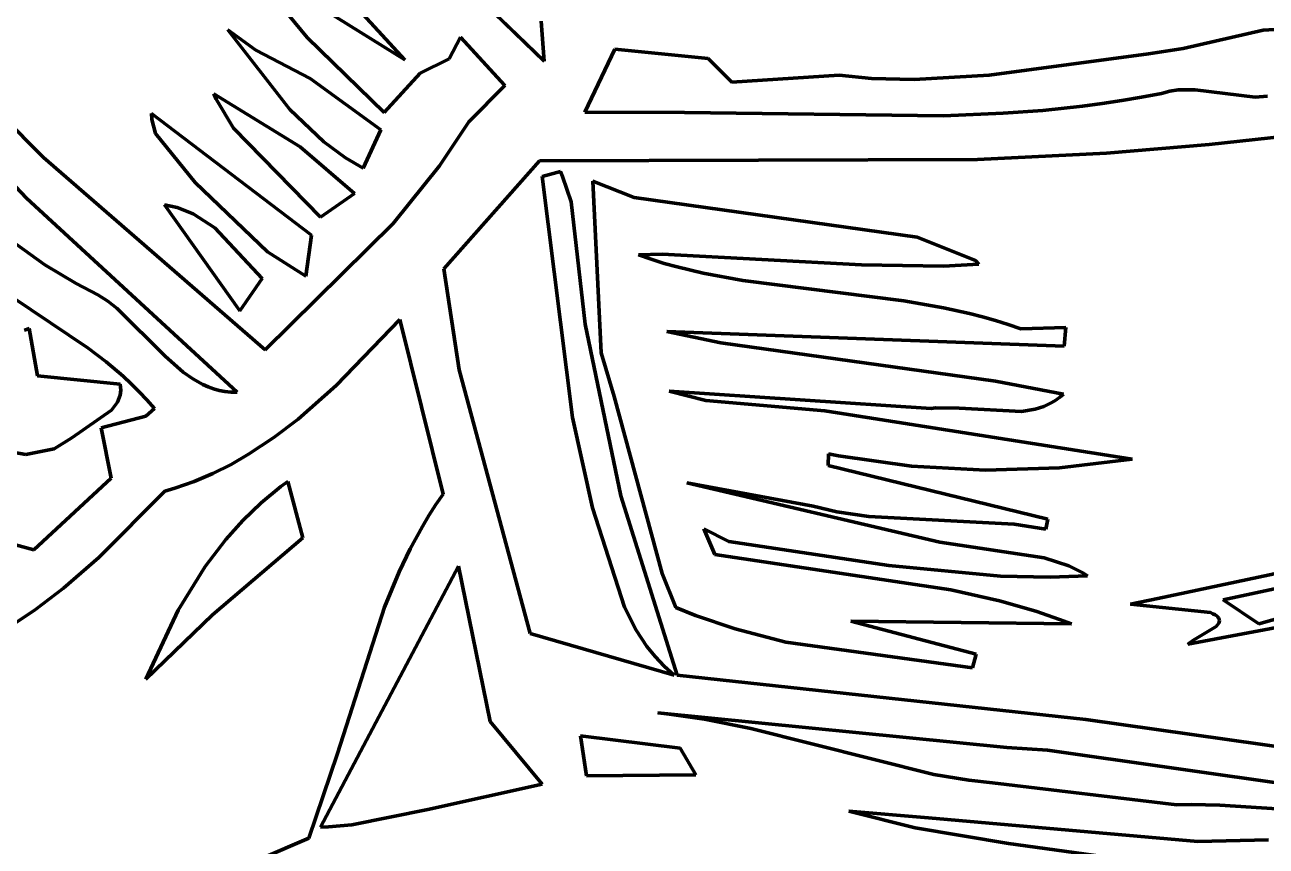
# Model space of a CAD drawing. Header units: millimetres. Extents: x 0 to 14.2, y 0 to 19.5.
# Drawn here: x 5.445 to 6.567, y 12.291 to 13.033 of the extents above; entities that cross this region are included whole.
import ezdxf

# ---------------------------------------------------------------- set-up
doc = ezdxf.new("R2010")
doc.units = ezdxf.units.MM
doc.layers.add('color#010101ff', color=7, linetype='CONTINUOUS', lineweight=100)
doc.layers.add('color#fdfdfdff', color=7, linetype='CONTINUOUS', lineweight=100)

msp = doc.modelspace()

# ---------------------------------------------------------------- linework, layer by layer
at = {"layer": 'color#010101ff'}
for p, q in [((5.7883, 13.0019), (5.6514, 13.1514)), ((5.7882, 13.1225), (5.9144, 13.0007)), ((5.7002, 13.022), (5.6502, 13.0828)), ((5.7176, 13.0457), (5.7883, 13.0019)), ((5.9144, 13.0007), (5.9116, 13.0369)), ((5.4464, 12.8767), (5.3079, 13.0246)), ((5.6286, 13.0291), (5.6538, 13.0106)), ((5.6845, 12.9568), (5.6286, 13.0291)), ((6.564, 13.0288), (6.4918, 13.0122)), ((6.5796, 13.0297), (6.564, 13.0288)), ((5.7697, 12.9543), (5.7002, 13.022)), ((5.8388, 13.0222), (5.8284, 13.0027)), ((5.8787, 12.9785), (5.8388, 13.0222)), ((6.4918, 13.0122), (6.4605, 13.0072)), ((5.6538, 13.0106), (5.703, 12.985)), ((5.8284, 13.0027), (5.8023, 12.9898)), ((5.9782, 13.0115), (5.9511, 12.9546)), ((6.0624, 13.0031), (5.9782, 13.0115)), ((6.0838, 12.9816), (6.0624, 13.0031)), ((6.4605, 13.0072), (6.3163, 12.9879)), ((5.8023, 12.9898), (5.7697, 12.9543)), ((5.703, 12.985), (5.7668, 12.9387)), ((5.8462, 12.9459), (5.8787, 12.9785)), ((6.181, 12.9879), (6.0838, 12.9816)), ((6.21, 12.9851), (6.181, 12.9879)), ((6.2487, 12.984), (6.21, 12.9851)), ((6.3163, 12.9879), (6.2487, 12.984)), ((5.6158, 12.9711), (5.6938, 12.9232)), ((5.618, 12.9664), (5.6158, 12.9711)), ((6.4364, 12.965), (6.4542, 12.968)), ((6.4542, 12.968), (6.472, 12.9714)), ((6.472, 12.9714), (6.4796, 12.9736)), ((6.4796, 12.9736), (6.4873, 12.9748)), ((6.4873, 12.9748), (6.5027, 12.9748)), ((6.5027, 12.9748), (6.5567, 12.9681)), ((6.5567, 12.9681), (6.568, 12.969)), ((5.6337, 12.94), (5.618, 12.9664)), ((5.7152, 12.9276), (5.6845, 12.9568)), ((6.3291, 12.9535), (6.3649, 12.9561)), ((6.3649, 12.9561), (6.4007, 12.9599)), ((6.4007, 12.9599), (6.4186, 12.9623)), ((6.4186, 12.9623), (6.4364, 12.965)), ((5.4245, 12.9511), (5.462, 12.9137)), ((5.5598, 12.9479), (5.5596, 12.9534)), ((5.5596, 12.9534), (5.7041, 12.8434)), ((5.563, 12.9353), (5.5598, 12.9479)), ((5.8197, 12.906), (5.8462, 12.9459)), ((5.9511, 12.9546), (6.0411, 12.9541)), ((6.0411, 12.9541), (6.2752, 12.9513)), ((6.2752, 12.9513), (6.3291, 12.9535)), ((5.5991, 12.891), (5.563, 12.9353)), ((5.7121, 12.8595), (5.6337, 12.94)), ((5.7668, 12.9387), (5.7507, 12.9038)), ((5.6938, 12.9232), (5.7429, 12.8809)), ((5.7348, 12.9132), (5.7152, 12.9276)), ((6.5152, 12.9252), (6.4223, 12.9176)), ((6.5846, 12.9329), (6.5152, 12.9252)), ((5.3294, 12.9126), (5.4632, 12.8165)), ((5.462, 12.9137), (5.6622, 12.7397)), ((5.7507, 12.9038), (5.7348, 12.9132)), ((6.306, 12.9117), (5.9102, 12.9105)), ((6.4223, 12.9176), (6.306, 12.9117)), ((5.778, 12.8538), (5.8197, 12.906)), ((5.9102, 12.9105), (5.8238, 12.8129)), ((5.9124, 12.8963), (5.929, 12.9009)), ((5.929, 12.9009), (5.931, 12.8964)), ((5.6644, 12.8283), (5.5991, 12.891)), ((5.9398, 12.6786), (5.9124, 12.8963)), ((5.931, 12.8964), (5.9387, 12.8736)), ((5.9582, 12.8923), (5.9955, 12.8774)), ((5.9658, 12.7371), (5.9582, 12.8923)), ((5.7429, 12.8809), (5.7121, 12.8595)), ((5.9955, 12.8774), (6.2514, 12.8415)), ((5.6369, 12.7013), (5.4464, 12.8767)), ((5.5712, 12.8709), (5.5828, 12.8684)), ((5.6393, 12.7751), (5.5712, 12.8709)), ((5.5828, 12.8684), (5.5972, 12.8627)), ((5.9387, 12.8736), (5.9514, 12.763)), ((5.5972, 12.8627), (5.6166, 12.8501)), ((5.6166, 12.8501), (5.6594, 12.8043)), ((5.6622, 12.7397), (5.778, 12.8538)), ((5.7041, 12.8434), (5.6989, 12.8064)), ((6.2514, 12.8415), (6.3042, 12.8204)), ((5.6989, 12.8064), (5.6644, 12.8283)), ((6.0208, 12.8261), (5.9996, 12.8255)), ((5.9996, 12.8255), (6.0111, 12.8216)), ((6.0111, 12.8216), (6.0227, 12.8179)), ((6.201, 12.8166), (6.0208, 12.8261)), ((5.4632, 12.8165), (5.4915, 12.7996)), ((5.8238, 12.8129), (5.8376, 12.7215)), ((6.0227, 12.8179), (6.0344, 12.8147)), ((6.0344, 12.8147), (6.0581, 12.809)), ((6.2752, 12.8153), (6.201, 12.8166)), ((6.3071, 12.817), (6.2752, 12.8153)), ((6.3042, 12.8204), (6.3071, 12.817)), ((5.5024, 12.7411), (5.4102, 12.8032)), ((5.4915, 12.7996), (5.511, 12.7893)), ((5.6594, 12.8043), (5.6393, 12.7751)), ((6.0581, 12.809), (6.0939, 12.8023)), ((6.0939, 12.8023), (6.2393, 12.7839)), ((5.511, 12.7893), (5.52, 12.7837)), ((5.52, 12.7837), (5.5286, 12.7771)), ((5.5286, 12.7771), (5.5719, 12.7339)), ((6.2393, 12.7839), (6.2752, 12.7777)), ((6.2752, 12.7777), (6.2988, 12.7726)), ((5.784, 12.767), (5.7265, 12.7074)), ((5.823, 12.6094), (5.784, 12.767)), ((6.2988, 12.7726), (6.3105, 12.7696)), ((6.3105, 12.7696), (6.3221, 12.7663)), ((6.3221, 12.7663), (6.3336, 12.7627)), ((5.4446, 12.7576), (5.4489, 12.7591)), ((5.4489, 12.7591), (5.4565, 12.7162)), ((5.9514, 12.763), (5.9835, 12.6077)), ((6.3841, 12.7431), (6.0251, 12.7562)), ((6.0251, 12.7562), (6.0741, 12.7459)), ((6.3336, 12.7627), (6.3451, 12.7587)), ((6.3451, 12.7587), (6.3856, 12.7599)), ((6.3856, 12.7599), (6.3841, 12.7431)), ((6.0741, 12.7459), (6.3221, 12.7114)), ((5.5184, 12.7288), (5.5024, 12.7411)), ((5.5719, 12.7339), (5.5882, 12.7195)), ((5.9777, 12.6976), (5.9658, 12.7371)), ((5.5338, 12.7158), (5.5184, 12.7288)), ((5.8376, 12.7215), (5.9016, 12.4832)), ((5.4565, 12.7162), (5.5313, 12.7086)), ((5.5412, 12.7089), (5.5338, 12.7158)), ((5.5484, 12.7018), (5.5412, 12.7089)), ((5.5882, 12.7195), (5.5968, 12.7134)), ((5.5968, 12.7134), (5.6059, 12.7083)), ((6.3221, 12.7114), (6.3836, 12.6997)), ((5.5312, 12.6987), (5.5288, 12.6924)), ((5.5318, 12.7034), (5.5312, 12.6987)), ((5.5313, 12.7086), (5.5318, 12.7034)), ((5.5554, 12.6944), (5.5484, 12.7018)), ((5.6059, 12.7083), (5.6107, 12.7062)), ((5.6107, 12.7062), (5.6156, 12.7045)), ((5.6156, 12.7045), (5.6206, 12.7031)), ((5.6206, 12.7031), (5.6259, 12.7021)), ((5.6259, 12.7021), (5.6313, 12.7015)), ((5.6313, 12.7015), (5.6369, 12.7013)), ((5.7265, 12.7074), (5.692, 12.677)), ((6.0208, 12.5376), (5.9777, 12.6976)), ((6.2639, 12.6868), (6.0273, 12.7025)), ((6.0273, 12.7025), (6.0605, 12.694)), ((6.3836, 12.6997), (6.3802, 12.6968)), ((5.5288, 12.6924), (5.5233, 12.6853)), ((5.5543, 12.6797), (5.5622, 12.6868)), ((5.5622, 12.6868), (5.5554, 12.6944)), ((6.0605, 12.694), (6.168, 12.6846)), ((6.268, 12.6872), (6.2639, 12.6868)), ((6.2892, 12.6871), (6.268, 12.6872)), ((6.3456, 12.684), (6.2892, 12.6871)), ((6.3657, 12.6884), (6.3579, 12.686)), ((6.3731, 12.692), (6.3657, 12.6884)), ((6.3767, 12.6942), (6.3731, 12.692)), ((6.3802, 12.6968), (6.3767, 12.6942)), ((5.5233, 12.6853), (5.4875, 12.6602)), ((5.5141, 12.6693), (5.5543, 12.6797)), ((5.692, 12.677), (5.6701, 12.6604)), ((5.958, 12.5969), (5.9398, 12.6786)), ((6.168, 12.6846), (6.4455, 12.6408)), ((6.3579, 12.686), (6.3456, 12.684)), ((5.523, 12.6238), (5.5141, 12.6693)), ((5.4875, 12.6602), (5.4715, 12.6502)), ((5.6701, 12.6604), (5.6472, 12.6453)), ((5.446, 12.645), (5.4146, 12.6506)), ((5.4715, 12.6502), (5.446, 12.645)), ((5.6472, 12.6453), (5.6314, 12.6362)), ((6.1711, 12.6458), (6.1708, 12.6352)), ((6.1804, 12.6439), (6.1711, 12.6458)), ((6.2463, 12.6345), (6.1804, 12.6439)), ((5.6314, 12.6362), (5.615, 12.628)), ((6.1708, 12.6352), (6.3694, 12.5868)), ((6.3132, 12.6308), (6.2463, 12.6345)), ((6.3799, 12.633), (6.3132, 12.6308)), ((6.4455, 12.6408), (6.3799, 12.633)), ((5.4532, 12.5588), (5.523, 12.6238)), ((5.5981, 12.6208), (5.5806, 12.6146)), ((5.615, 12.628), (5.5981, 12.6208)), ((5.6764, 12.6161), (5.6826, 12.6206)), ((5.6826, 12.6206), (5.6961, 12.5698)), ((6.1574, 12.5983), (6.0432, 12.6195)), ((6.0432, 12.6195), (6.2718, 12.566)), ((5.5716, 12.6119), (5.5119, 12.5519)), ((5.5806, 12.6146), (5.5716, 12.6119)), ((5.6586, 12.6015), (5.6764, 12.6161)), ((5.8164, 12.5998), (5.823, 12.6094)), ((5.6421, 12.5856), (5.6586, 12.6015)), ((5.8102, 12.59), (5.8164, 12.5998)), ((5.9868, 12.507), (5.958, 12.5969)), ((5.9835, 12.6077), (6.0344, 12.4455)), ((6.1788, 12.5933), (6.1574, 12.5983)), ((5.6267, 12.5684), (5.6421, 12.5856)), ((5.8043, 12.5801), (5.8102, 12.59)), ((6.2077, 12.5892), (6.1788, 12.5933)), ((6.3389, 12.5822), (6.2077, 12.5892)), ((6.3694, 12.5868), (6.3677, 12.5776)), ((5.7933, 12.5598), (5.8043, 12.5801)), ((6.0812, 12.5665), (6.0586, 12.5778)), ((6.0586, 12.5778), (6.0685, 12.5547)), ((6.3677, 12.5776), (6.3389, 12.5822)), ((5.4129, 12.57), (5.4532, 12.5588)), ((5.6081, 12.5439), (5.6267, 12.5684)), ((5.6961, 12.5698), (5.6147, 12.5003)), ((6.2259, 12.5448), (6.0812, 12.5665)), ((6.2718, 12.566), (6.3661, 12.5516)), ((6.778, 12.5677), (6.528, 12.5138)), ((5.5119, 12.5519), (5.4799, 12.5242)), ((5.7834, 12.539), (5.7933, 12.5598)), ((6.0685, 12.5547), (6.2817, 12.5228)), ((5.5837, 12.5045), (5.6081, 12.5439)), ((5.837, 12.5443), (5.7122, 12.3083)), ((5.8655, 12.4038), (5.837, 12.5443)), ((6.3266, 12.5352), (6.2259, 12.5448)), ((6.3661, 12.5516), (6.3885, 12.5444)), ((6.3885, 12.5444), (6.4012, 12.538)), ((6.4687, 12.515), (6.6252, 12.5482)), ((5.7701, 12.5072), (5.7834, 12.539)), ((6.0334, 12.5068), (6.0208, 12.5376)), ((6.3715, 12.5343), (6.3266, 12.5352)), ((6.4054, 12.5355), (6.3715, 12.5343)), ((6.4012, 12.538), (6.4054, 12.5355)), ((5.4799, 12.5242), (5.4547, 12.5051)), ((6.2817, 12.5228), (6.3259, 12.5128)), ((6.7439, 12.5204), (6.4959, 12.4738)), ((6.56, 12.4919), (6.6798, 12.526)), ((5.7276, 12.3749), (5.7701, 12.5072)), ((5.9975, 12.4862), (5.9868, 12.507)), ((6.3259, 12.5128), (6.3585, 12.5034)), ((6.4441, 12.5097), (6.4687, 12.515)), ((6.5163, 12.5022), (6.4441, 12.5097)), ((6.528, 12.5138), (6.56, 12.4919)), ((5.4547, 12.5051), (5.4372, 12.4934)), ((5.5545, 12.442), (5.5837, 12.5045)), ((5.6147, 12.5003), (5.5545, 12.442)), ((6.0511, 12.4996), (6.0334, 12.5068)), ((6.087, 12.4874), (6.0511, 12.4996)), ((6.3585, 12.5034), (6.38, 12.496)), ((6.38, 12.496), (6.3907, 12.492)), ((6.5186, 12.5012), (6.5163, 12.5022)), ((6.5205, 12.5002), (6.5186, 12.5012)), ((6.5221, 12.4992), (6.5205, 12.5002)), ((6.5232, 12.4981), (6.5221, 12.4992)), ((6.524, 12.4971), (6.5232, 12.4981)), ((6.5246, 12.4949), (6.524, 12.4971)), ((6.0072, 12.4716), (5.9975, 12.4862)), ((6.1327, 12.4756), (6.087, 12.4874)), ((6.3907, 12.492), (6.1915, 12.4946)), ((6.1915, 12.4946), (6.3046, 12.4647)), ((6.5005, 12.4769), (6.5215, 12.4896)), ((6.5215, 12.4896), (6.5241, 12.4928)), ((6.5241, 12.4928), (6.5246, 12.4949)), ((5.9016, 12.4832), (6.0317, 12.4455)), ((6.3014, 12.4524), (6.1327, 12.4756)), ((6.4959, 12.4738), (6.5005, 12.4769)), ((6.0145, 12.4624), (6.0072, 12.4716)), ((6.0227, 12.4537), (6.0145, 12.4624)), ((6.3046, 12.4647), (6.3014, 12.4524)), ((6.0317, 12.4455), (6.0227, 12.4537)), ((6.0344, 12.4455), (6.4039, 12.4056)), ((6.3325, 12.3802), (6.0169, 12.4116)), ((6.0169, 12.4116), (6.0276, 12.4105)), ((6.0276, 12.4105), (6.0592, 12.4059)), ((5.9126, 12.3472), (5.8655, 12.4038)), ((6.0592, 12.4059), (6.101, 12.3973)), ((6.101, 12.3973), (6.2665, 12.3559)), ((6.4039, 12.4056), (6.6247, 12.3743)), ((5.9472, 12.3909), (5.9525, 12.3547)), ((6.0372, 12.3797), (5.9472, 12.3909)), ((5.7017, 12.2983), (5.7276, 12.3749)), ((6.0513, 12.3557), (6.0372, 12.3797)), ((6.369, 12.3778), (6.3325, 12.3802)), ((6.6246, 12.3413), (6.369, 12.3778)), ((5.9525, 12.3547), (6.0513, 12.3557)), ((6.2665, 12.3559), (6.2981, 12.3507)), ((6.2981, 12.3507), (6.3193, 12.3482)), ((5.8093, 12.3243), (5.9126, 12.3472)), ((6.3193, 12.3482), (6.486, 12.3285)), ((6.486, 12.3285), (6.499, 12.3286)), ((6.499, 12.3286), (6.5249, 12.3281)), ((6.5249, 12.3281), (6.5767, 12.3247)), ((5.7404, 12.3103), (5.8093, 12.3243)), ((6.1897, 12.3228), (6.2496, 12.3077)), ((6.2617, 12.3167), (6.1897, 12.3228)), ((6.505, 12.2952), (6.2617, 12.3167)), ((5.7122, 12.3083), (5.7193, 12.3086)), ((5.7193, 12.3086), (5.7404, 12.3103)), ((6.2496, 12.3077), (6.3339, 12.2935)), ((5.5759, 12.2446), (5.7017, 12.2983)), ((6.5688, 12.2967), (6.505, 12.2952)), ((6.3339, 12.2935), (6.4191, 12.2816))]:
    msp.add_line(p, q, dxfattribs=at)
at = {"layer": 'color#fdfdfdff'}
for p, q in [((5.6514, 13.1514), (5.7883, 13.0019)), ((5.9144, 13.0007), (5.7882, 13.1225)), ((5.6502, 13.0828), (5.7002, 13.022)), ((5.7883, 13.0019), (5.7176, 13.0457)), ((5.9116, 13.0369), (5.9144, 13.0007)), ((5.3079, 13.0246), (5.4464, 12.8767)), ((5.6286, 13.0291), (5.6845, 12.9568)), ((5.6538, 13.0106), (5.6286, 13.0291)), ((6.4918, 13.0122), (6.564, 13.0288)), ((6.564, 13.0288), (6.5796, 13.0297)), ((5.7002, 13.022), (5.7697, 12.9543)), ((5.8284, 13.0027), (5.8388, 13.0222)), ((5.8388, 13.0222), (5.8787, 12.9785)), ((6.4605, 13.0072), (6.4918, 13.0122)), ((5.703, 12.985), (5.6538, 13.0106)), ((5.8023, 12.9898), (5.8284, 13.0027)), ((5.9511, 12.9546), (5.9782, 13.0115)), ((5.9782, 13.0115), (6.0624, 13.0031)), ((6.0624, 13.0031), (6.0838, 12.9816)), ((6.3163, 12.9879), (6.4605, 13.0072)), ((5.7697, 12.9543), (5.8023, 12.9898)), ((5.7668, 12.9387), (5.703, 12.985)), ((5.8787, 12.9785), (5.8462, 12.9459)), ((6.0838, 12.9816), (6.181, 12.9879)), ((6.181, 12.9879), (6.21, 12.9851)), ((6.21, 12.9851), (6.2487, 12.984)), ((6.2487, 12.984), (6.3163, 12.9879)), ((5.6158, 12.9711), (5.618, 12.9664)), ((5.6938, 12.9232), (5.6158, 12.9711)), ((6.4542, 12.968), (6.4364, 12.965)), ((6.472, 12.9714), (6.4542, 12.968)), ((6.4796, 12.9736), (6.472, 12.9714)), ((6.4873, 12.9748), (6.4796, 12.9736)), ((6.5027, 12.9748), (6.4873, 12.9748)), ((6.5567, 12.9681), (6.5027, 12.9748)), ((6.568, 12.969), (6.5567, 12.9681)), ((5.618, 12.9664), (5.6337, 12.94)), ((5.6845, 12.9568), (5.7152, 12.9276)), ((6.3649, 12.9561), (6.3291, 12.9535)), ((6.4007, 12.9599), (6.3649, 12.9561)), ((6.4186, 12.9623), (6.4007, 12.9599)), ((6.4364, 12.965), (6.4186, 12.9623)), ((5.462, 12.9137), (5.4245, 12.9511)), ((5.7041, 12.8434), (5.5596, 12.9534)), ((5.5596, 12.9534), (5.5598, 12.9479)), ((5.5598, 12.9479), (5.563, 12.9353)), ((5.8462, 12.9459), (5.8197, 12.906)), ((6.0411, 12.9541), (5.9511, 12.9546)), ((6.2752, 12.9513), (6.0411, 12.9541)), ((6.3291, 12.9535), (6.2752, 12.9513)), ((5.563, 12.9353), (5.5991, 12.891)), ((5.6337, 12.94), (5.7121, 12.8595)), ((5.7507, 12.9038), (5.7668, 12.9387)), ((5.7429, 12.8809), (5.6938, 12.9232)), ((5.7152, 12.9276), (5.7348, 12.9132)), ((6.4223, 12.9176), (6.5152, 12.9252)), ((6.5152, 12.9252), (6.5846, 12.9329)), ((5.4632, 12.8165), (5.3294, 12.9126)), ((5.6622, 12.7397), (5.462, 12.9137)), ((5.7348, 12.9132), (5.7507, 12.9038)), ((5.9102, 12.9105), (6.306, 12.9117)), ((6.306, 12.9117), (6.4223, 12.9176)), ((5.8197, 12.906), (5.778, 12.8538)), ((5.8238, 12.8129), (5.9102, 12.9105)), ((5.929, 12.9009), (5.9124, 12.8963)), ((5.931, 12.8964), (5.929, 12.9009)), ((5.5991, 12.891), (5.6644, 12.8283)), ((5.9124, 12.8963), (5.9398, 12.6786)), ((5.9387, 12.8736), (5.931, 12.8964)), ((5.9582, 12.8923), (5.9658, 12.7371)), ((5.9955, 12.8774), (5.9582, 12.8923)), ((5.7121, 12.8595), (5.7429, 12.8809)), ((6.2514, 12.8415), (5.9955, 12.8774)), ((5.4464, 12.8767), (5.6369, 12.7013)), ((5.5712, 12.8709), (5.6393, 12.7751)), ((5.5828, 12.8684), (5.5712, 12.8709)), ((5.5972, 12.8627), (5.5828, 12.8684)), ((5.9514, 12.763), (5.9387, 12.8736)), ((5.6166, 12.8501), (5.5972, 12.8627)), ((5.6594, 12.8043), (5.6166, 12.8501)), ((5.778, 12.8538), (5.6622, 12.7397)), ((5.6989, 12.8064), (5.7041, 12.8434)), ((6.3042, 12.8204), (6.2514, 12.8415)), ((5.6644, 12.8283), (5.6989, 12.8064)), ((5.9996, 12.8255), (6.0208, 12.8261)), ((6.0111, 12.8216), (5.9996, 12.8255)), ((6.0227, 12.8179), (6.0111, 12.8216)), ((6.0208, 12.8261), (6.201, 12.8166)), ((5.4915, 12.7996), (5.4632, 12.8165)), ((5.8376, 12.7215), (5.8238, 12.8129)), ((6.0344, 12.8147), (6.0227, 12.8179)), ((6.0581, 12.809), (6.0344, 12.8147)), ((6.201, 12.8166), (6.2752, 12.8153)), ((6.2752, 12.8153), (6.3071, 12.817)), ((6.3071, 12.817), (6.3042, 12.8204)), ((5.4102, 12.8032), (5.5024, 12.7411)), ((5.511, 12.7893), (5.4915, 12.7996)), ((5.6393, 12.7751), (5.6594, 12.8043)), ((6.0939, 12.8023), (6.0581, 12.809)), ((6.2393, 12.7839), (6.0939, 12.8023)), ((5.52, 12.7837), (5.511, 12.7893)), ((5.5286, 12.7771), (5.52, 12.7837)), ((5.5719, 12.7339), (5.5286, 12.7771)), ((6.2752, 12.7777), (6.2393, 12.7839)), ((6.2988, 12.7726), (6.2752, 12.7777)), ((5.7265, 12.7074), (5.784, 12.767)), ((5.784, 12.767), (5.823, 12.6094)), ((6.3105, 12.7696), (6.2988, 12.7726)), ((6.3221, 12.7663), (6.3105, 12.7696)), ((6.3336, 12.7627), (6.3221, 12.7663)), ((5.4489, 12.7591), (5.4446, 12.7576)), ((5.4565, 12.7162), (5.4489, 12.7591)), ((5.9835, 12.6077), (5.9514, 12.763)), ((6.0741, 12.7459), (6.0251, 12.7562)), ((6.0251, 12.7562), (6.3841, 12.7431)), ((6.3451, 12.7587), (6.3336, 12.7627)), ((6.3856, 12.7599), (6.3451, 12.7587)), ((6.3841, 12.7431), (6.3856, 12.7599)), ((6.3221, 12.7114), (6.0741, 12.7459)), ((5.5024, 12.7411), (5.5184, 12.7288)), ((5.5882, 12.7195), (5.5719, 12.7339)), ((5.9658, 12.7371), (5.9777, 12.6976)), ((5.5184, 12.7288), (5.5338, 12.7158)), ((5.9016, 12.4832), (5.8376, 12.7215)), ((5.5313, 12.7086), (5.4565, 12.7162)), ((5.5338, 12.7158), (5.5412, 12.7089)), ((5.5412, 12.7089), (5.5484, 12.7018)), ((5.5968, 12.7134), (5.5882, 12.7195)), ((5.6059, 12.7083), (5.5968, 12.7134)), ((6.3836, 12.6997), (6.3221, 12.7114)), ((5.5288, 12.6924), (5.5312, 12.6987)), ((5.5312, 12.6987), (5.5318, 12.7034)), ((5.5318, 12.7034), (5.5313, 12.7086)), ((5.5484, 12.7018), (5.5554, 12.6944)), ((5.6107, 12.7062), (5.6059, 12.7083)), ((5.6156, 12.7045), (5.6107, 12.7062)), ((5.6206, 12.7031), (5.6156, 12.7045)), ((5.6259, 12.7021), (5.6206, 12.7031)), ((5.6313, 12.7015), (5.6259, 12.7021)), ((5.6369, 12.7013), (5.6313, 12.7015)), ((5.692, 12.677), (5.7265, 12.7074)), ((5.9777, 12.6976), (6.0208, 12.5376)), ((6.0605, 12.694), (6.0273, 12.7025)), ((6.0273, 12.7025), (6.2639, 12.6868)), ((6.3802, 12.6968), (6.3836, 12.6997)), ((5.5233, 12.6853), (5.5288, 12.6924)), ((5.5622, 12.6868), (5.5543, 12.6797)), ((5.5554, 12.6944), (5.5622, 12.6868)), ((6.168, 12.6846), (6.0605, 12.694)), ((6.2639, 12.6868), (6.268, 12.6872)), ((6.268, 12.6872), (6.2892, 12.6871)), ((6.2892, 12.6871), (6.3456, 12.684)), ((6.3579, 12.686), (6.3657, 12.6884)), ((6.3657, 12.6884), (6.3731, 12.692)), ((6.3731, 12.692), (6.3767, 12.6942)), ((6.3767, 12.6942), (6.3802, 12.6968)), ((5.4875, 12.6602), (5.5233, 12.6853)), ((5.5543, 12.6797), (5.5141, 12.6693)), ((5.6701, 12.6604), (5.692, 12.677)), ((5.9398, 12.6786), (5.958, 12.5969)), ((6.4455, 12.6408), (6.168, 12.6846)), ((6.3456, 12.684), (6.3579, 12.686)), ((5.5141, 12.6693), (5.523, 12.6238)), ((5.4715, 12.6502), (5.4875, 12.6602)), ((5.6472, 12.6453), (5.6701, 12.6604)), ((5.4146, 12.6506), (5.446, 12.645)), ((5.446, 12.645), (5.4715, 12.6502)), ((5.6314, 12.6362), (5.6472, 12.6453)), ((6.1708, 12.6352), (6.1711, 12.6458)), ((6.1711, 12.6458), (6.1804, 12.6439)), ((6.1804, 12.6439), (6.2463, 12.6345)), ((5.615, 12.628), (5.6314, 12.6362)), ((6.3694, 12.5868), (6.1708, 12.6352)), ((6.2463, 12.6345), (6.3132, 12.6308)), ((6.3132, 12.6308), (6.3799, 12.633)), ((6.3799, 12.633), (6.4455, 12.6408)), ((5.523, 12.6238), (5.4532, 12.5588)), ((5.5806, 12.6146), (5.5981, 12.6208)), ((5.5981, 12.6208), (5.615, 12.628)), ((5.6826, 12.6206), (5.6764, 12.6161)), ((5.6961, 12.5698), (5.6826, 12.6206)), ((6.2718, 12.566), (6.0432, 12.6195)), ((6.0432, 12.6195), (6.1574, 12.5983)), ((5.5119, 12.5519), (5.5716, 12.6119)), ((5.5716, 12.6119), (5.5806, 12.6146)), ((5.6764, 12.6161), (5.6586, 12.6015)), ((5.823, 12.6094), (5.8164, 12.5998)), ((5.6586, 12.6015), (5.6421, 12.5856)), ((5.8164, 12.5998), (5.8102, 12.59)), ((5.958, 12.5969), (5.9868, 12.507)), ((6.0344, 12.4455), (5.9835, 12.6077)), ((6.1574, 12.5983), (6.1788, 12.5933)), ((5.6421, 12.5856), (5.6267, 12.5684)), ((5.8102, 12.59), (5.8043, 12.5801)), ((6.1788, 12.5933), (6.2077, 12.5892)), ((6.2077, 12.5892), (6.3389, 12.5822)), ((6.3677, 12.5776), (6.3694, 12.5868)), ((5.8043, 12.5801), (5.7933, 12.5598)), ((6.0685, 12.5547), (6.0586, 12.5778)), ((6.0586, 12.5778), (6.0812, 12.5665)), ((6.3389, 12.5822), (6.3677, 12.5776)), ((5.4532, 12.5588), (5.4129, 12.57)), ((5.6267, 12.5684), (5.6081, 12.5439)), ((5.6147, 12.5003), (5.6961, 12.5698)), ((6.0812, 12.5665), (6.2259, 12.5448)), ((6.3661, 12.5516), (6.2718, 12.566)), ((6.528, 12.5138), (6.778, 12.5677)), ((5.4799, 12.5242), (5.5119, 12.5519)), ((5.7933, 12.5598), (5.7834, 12.539)), ((6.2817, 12.5228), (6.0685, 12.5547)), ((5.6081, 12.5439), (5.5837, 12.5045)), ((5.7122, 12.3083), (5.837, 12.5443)), ((5.837, 12.5443), (5.8655, 12.4038)), ((6.2259, 12.5448), (6.3266, 12.5352)), ((6.3885, 12.5444), (6.3661, 12.5516)), ((6.4012, 12.538), (6.3885, 12.5444)), ((6.6252, 12.5482), (6.4687, 12.515)), ((5.7834, 12.539), (5.7701, 12.5072)), ((6.0208, 12.5376), (6.0334, 12.5068)), ((6.3266, 12.5352), (6.3715, 12.5343)), ((6.3715, 12.5343), (6.4054, 12.5355)), ((6.4054, 12.5355), (6.4012, 12.538)), ((5.4547, 12.5051), (5.4799, 12.5242)), ((6.3259, 12.5128), (6.2817, 12.5228)), ((6.4959, 12.4738), (6.7439, 12.5204)), ((6.6798, 12.526), (6.56, 12.4919)), ((5.7701, 12.5072), (5.7276, 12.3749)), ((5.9868, 12.507), (5.9975, 12.4862)), ((6.3585, 12.5034), (6.3259, 12.5128)), ((6.4687, 12.515), (6.4441, 12.5097)), ((6.4441, 12.5097), (6.5163, 12.5022)), ((6.56, 12.4919), (6.528, 12.5138)), ((5.4372, 12.4934), (5.4547, 12.5051)), ((5.5837, 12.5045), (5.5545, 12.442)), ((5.5545, 12.442), (5.6147, 12.5003)), ((6.0334, 12.5068), (6.0511, 12.4996)), ((6.0511, 12.4996), (6.087, 12.4874)), ((6.38, 12.496), (6.3585, 12.5034)), ((6.3907, 12.492), (6.38, 12.496)), ((6.5163, 12.5022), (6.5186, 12.5012)), ((6.5186, 12.5012), (6.5205, 12.5002)), ((6.5205, 12.5002), (6.5221, 12.4992)), ((6.5221, 12.4992), (6.5232, 12.4981)), ((6.5232, 12.4981), (6.524, 12.4971)), ((6.524, 12.4971), (6.5246, 12.4949)), ((5.9975, 12.4862), (6.0072, 12.4716)), ((6.087, 12.4874), (6.1327, 12.4756)), ((6.3046, 12.4647), (6.1915, 12.4946)), ((6.1915, 12.4946), (6.3907, 12.492)), ((6.5215, 12.4896), (6.5005, 12.4769)), ((6.5241, 12.4928), (6.5215, 12.4896)), ((6.5246, 12.4949), (6.5241, 12.4928)), ((6.0317, 12.4455), (5.9016, 12.4832)), ((6.1327, 12.4756), (6.3014, 12.4524)), ((6.5005, 12.4769), (6.4959, 12.4738)), ((6.0072, 12.4716), (6.0145, 12.4624)), ((6.0145, 12.4624), (6.0227, 12.4537)), ((6.3014, 12.4524), (6.3046, 12.4647)), ((6.0227, 12.4537), (6.0317, 12.4455)), ((6.4039, 12.4056), (6.0344, 12.4455)), ((6.0276, 12.4105), (6.0169, 12.4116)), ((6.0169, 12.4116), (6.3325, 12.3802)), ((6.0592, 12.4059), (6.0276, 12.4105)), ((5.8655, 12.4038), (5.9126, 12.3472)), ((6.101, 12.3973), (6.0592, 12.4059)), ((6.2665, 12.3559), (6.101, 12.3973)), ((6.6247, 12.3743), (6.4039, 12.4056)), ((5.9472, 12.3909), (6.0372, 12.3797)), ((5.9525, 12.3547), (5.9472, 12.3909)), ((5.7276, 12.3749), (5.7017, 12.2983)), ((6.0372, 12.3797), (6.0513, 12.3557)), ((6.3325, 12.3802), (6.369, 12.3778)), ((6.369, 12.3778), (6.6246, 12.3413)), ((6.0513, 12.3557), (5.9525, 12.3547)), ((6.2981, 12.3507), (6.2665, 12.3559)), ((6.3193, 12.3482), (6.2981, 12.3507)), ((5.9126, 12.3472), (5.8093, 12.3243)), ((6.486, 12.3285), (6.3193, 12.3482)), ((6.499, 12.3286), (6.486, 12.3285)), ((6.5249, 12.3281), (6.499, 12.3286)), ((6.5767, 12.3247), (6.5249, 12.3281)), ((5.8093, 12.3243), (5.7404, 12.3103)), ((6.1897, 12.3228), (6.2617, 12.3167)), ((6.2496, 12.3077), (6.1897, 12.3228)), ((6.2617, 12.3167), (6.505, 12.2952)), ((5.7193, 12.3086), (5.7122, 12.3083)), ((5.7404, 12.3103), (5.7193, 12.3086)), ((6.3339, 12.2935), (6.2496, 12.3077)), ((5.7017, 12.2983), (5.5759, 12.2446)), ((6.505, 12.2952), (6.5688, 12.2967)), ((6.4191, 12.2816), (6.3339, 12.2935))]:
    msp.add_line(p, q, dxfattribs=at)

doc.saveas('drawing.dxf')
